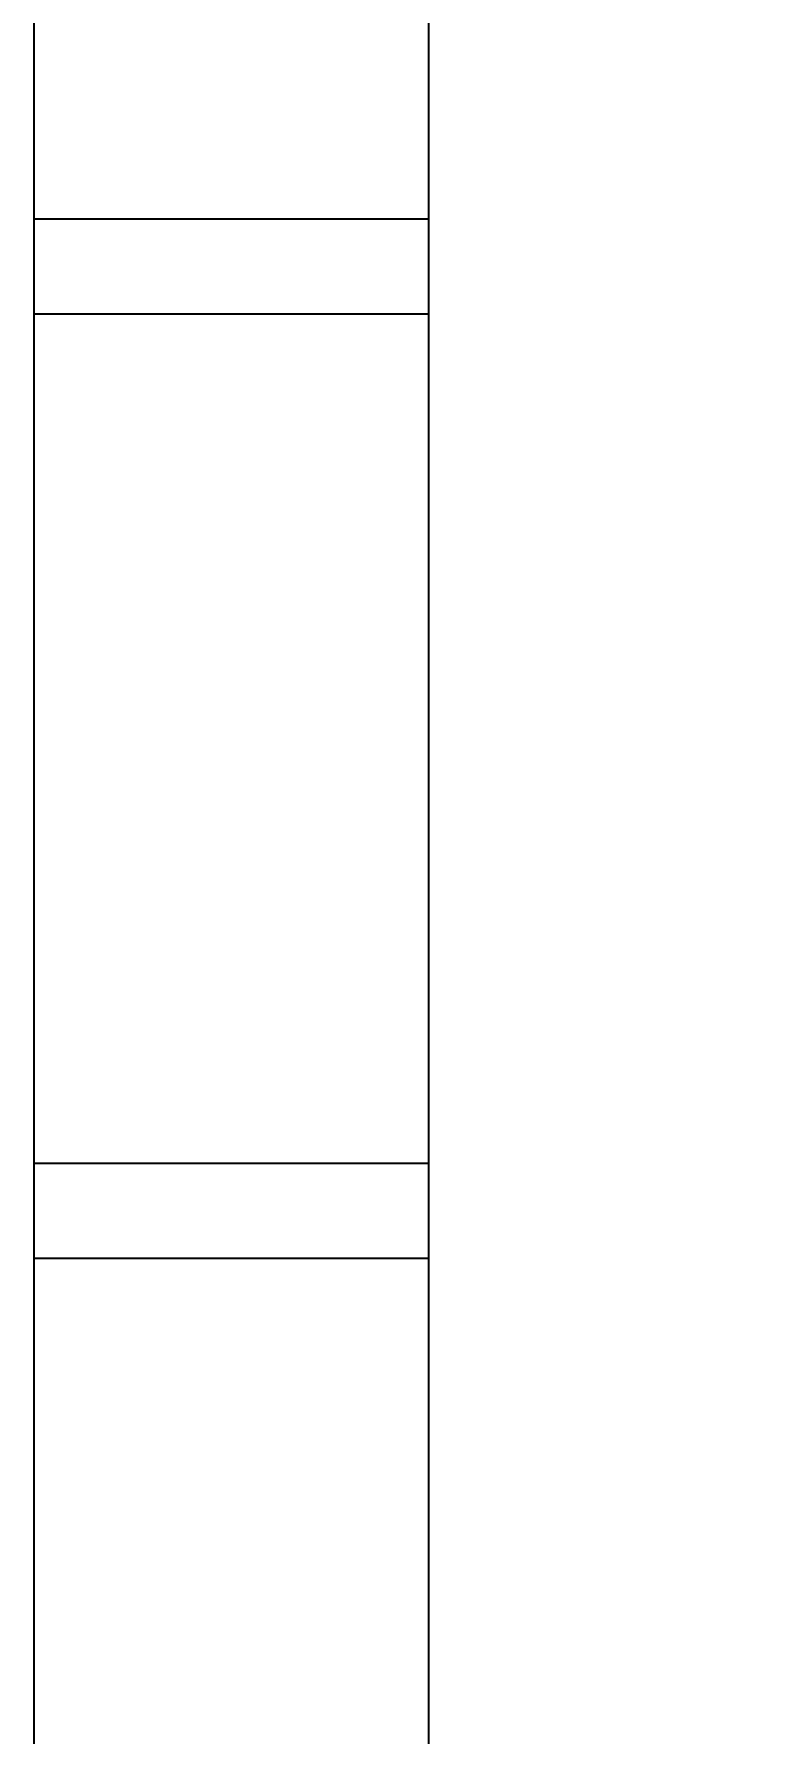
# Model space of a CAD drawing. Header units: millimetres. Extents: x -176651 to 424033, y -469666 to 486614.
# Drawn here: x 182847 to 183612, y 164293 to 166081 of the extents above; entities that cross this region are included whole.
import ezdxf

# ---------------------------------------------------------------- set-up
doc = ezdxf.new("R2010")
doc.units = ezdxf.units.MM
doc.linetypes.add('1625_East Villa$0$DASHED', pattern=[0.75, 0.5, -0.25])
for name, color, linetype in [('1625_East Villa$0$ad-Elevation 10', 8, 'Continuous'), ('1625_East Villa$0$ad-Furniture', 8, 'Continuous'), ('Site Levels$0$ad-Lvl-Plinth', 30, 'Continuous')]:
    doc.layers.add(name, color=color, linetype=linetype)
doc.layers.add('1625_East Villa$0$ad-Landscape', color=8, linetype='Continuous', lineweight=35)
doc.styles.add('Site Levels$0$Sections_The woods Site plan_Entrances$0$Standard', font='arial.ttf')

# ---------------------------------------------------------------- blocks, each defined once
blk = doc.blocks.new('1625_East Villa$0$bamboo')
at = {"layer": '1625_East Villa$0$ad-Landscape', "color": 62}
for points in [[(-1166, 756.5), (-1215.3, 904.1), (-1191.8, 735.2), (-1166, 756.5)], [(-1150.2, 755), (-1008.3, 828.6), (-1121.8, 720.5), (-1143.1, 746.4)], [(-1190.3, 750.9), (-1161.9, 716.5), (-1322.1, 700.2), (-1198.9, 743.8)], [(-1212, 689.6), (-1192.2, 648), (-1301.2, 587.1), (-1204.9, 680.9)], [(-999.2, 696.4), (-970.7, 661.9), (-1131, 645.7), (-1007.8, 689.3)], [(-1166.4, 669.3), (-1176.9, 559.2), (-1136.4, 650.5), (-1159.3, 660.7)], [(-1121.7, 544.2), (-1162.9, 523.5), (-1225.9, 631.2), (-1130.2, 536.9)], [(-1288.8, 429.3), (-1338.2, 576.9), (-1314.7, 408), (-1288.8, 429.3)], [(-1273.1, 427.7), (-1131.2, 501.3), (-1244.7, 393.3), (-1266, 419.1)], [(-1141, 498.1), (-1251.3, 506.4), (-1159.2, 467.8), (-1149.5, 490.8)], [(-1313.2, 423.7), (-1284.7, 389.2), (-1445, 373), (-1321.8, 416.6)], [(-1193.1, 438.6), (-1256.1, 443.4), (-1241.5, 426.4), (-1201.6, 431.4)], [(-1130.1, 433.9), (-1136.1, 355.2), (-1153.1, 443.6), (-1137.4, 442.4)], [(-1334.9, 362.3), (-1315.1, 320.7), (-1424, 259.8), (-1327.8, 353.7)], [(-1289.2, 342), (-1299.8, 231.9), (-1259.3, 323.3), (-1282.1, 333.4)], [(-1224.9, 351.7), (-1146.2, 344), (-1235, 328.8), (-1233.5, 344.6)], [(-1230.9, 288.8), (-1236.9, 225.9), (-1219.6, 240.1), (-1223.8, 280.1)], [(-1166, 102), (-1215.3, 249.6), (-1191.8, 80.7), (-1166, 102)], [(-1150.2, 100.5), (-1008.3, 174), (-1121.8, 66), (-1143.1, 91.9)], [(-1357.1, -48), (-1406.5, 99.6), (-1382.9, -69.3), (-1357.1, -48)], [(-1190.3, 96.4), (-1161.9, 61.9), (-1322.1, 45.7), (-1198.9, 89.3)], [(-1341.4, -49.5), (-1199.5, 24), (-1312.9, -84), (-1334.3, -58.1)], [(-1212, 35.1), (-1192.2, -6.5), (-1301.2, -67.4), (-1204.9, 26.4)], [(-1166.4, 14.8), (-1176.9, -95.3), (-1136.4, -4), (-1159.3, 6.1)], [(-1381.4, -53.6), (-1353, -88.1), (-1513.2, -104.3), (-1390.1, -60.7)], [(-1403.2, -114.9), (-1383.3, -156.5), (-1492.3, -217.4), (-1396.1, -123.6)], [(-1357.5, -135.2), (-1368, -245.3), (-1327.6, -154), (-1350.4, -143.9)], [(-1293.1, -125.6), (-1214.5, -133.2), (-1303.2, -148.4), (-1301.7, -132.7)], [(-1143.7, -283.2), (-1143, -123.3), (-1099.9, -274), (-1132.7, -280.9)], [(-1299.1, -188.5), (-1305.1, -251.4), (-1287.9, -237.2), (-1292, -197.1)], [(-1152.3, -296.4), (-1306, -271.7), (-1145.4, -329.2), (-1152.3, -296.4)], [(-1158.7, -320.6), (-1114.9, -311.4), (-1174.8, -460.8), (-1156.4, -331.5)], [(-1179.6, -607.1), (-1229, -459.4), (-1205.5, -628.4), (-1179.6, -607.1)], [(-1163.9, -608.6), (-1022, -535), (-1135.5, -643.1), (-1156.8, -617.2)], [(-1204, -612.6), (-1175.5, -647.1), (-1335.8, -663.4), (-1212.6, -619.7)], [(-1084.1, -757), (-1133.4, -609.4), (-1109.9, -778.4), (-1084.1, -757)], [(-1225.7, -674), (-1205.9, -715.6), (-1314.8, -776.5), (-1218.6, -682.6)], [(-1180, -694.3), (-1190.5, -804.4), (-1150.1, -713.1), (-1172.9, -702.9)], [(-1115.6, -684.7), (-1037, -692.3), (-1125.7, -707.5), (-1124.2, -691.8)], [(-1121.6, -747.6), (-1127.7, -810.5), (-1110.4, -796.3), (-1114.5, -756.2)], [(-1108.4, -762.6), (-1079.9, -797.1), (-1240.2, -813.4), (-1117, -769.7)], [(-1130.1, -824), (-1110.3, -865.6), (-1219.3, -926.5), (-1123, -832.6)]]:
    blk.add_lwpolyline(points, dxfattribs=at)
blk = doc.blocks.new('1625_East Villa$0$zw$DAD3')
at = {"transparency": 33554610}
h = blk.add_hatch(dxfattribs=at)
h.set_pattern_fill('DOTS', color=35, scale=20, angle=360)
h.set_pattern_definition([(360, (-800139.518, 271344.397), (15.875, 31.75), [0, -31.75])])
h.paths.add_polyline_path([(450, -2530), (2915, -2530), (2915, -450), (450, -450)])
at = {"layer": '1625_East Villa$0$ad-Elevation 10', "linetype": '1625_East Villa$0$DASHED'}
blk.add_lwpolyline([(0, -2980), (3365, -2980), (3365, 0), (0, 0)], close=True, dxfattribs=at)
at = {"layer": '1625_East Villa$0$ad-Elevation 10'}
blk.add_lwpolyline([(450, -2530), (2915, -2530), (2915, -450), (450, -450)], close=True, dxfattribs=at)
at = {"layer": '1625_East Villa$0$ad-Elevation 10', "linetype": '1625_East Villa$0$DASHED'}
for points in [[(0, -943.3), (3365, -943.3)], [(0, -1043.3), (3365, -1043.3)], [(0, -1936.7), (3365, -1936.7)], [(0, -2036.7), (3365, -2036.7)]]:
    blk.add_lwpolyline(points, dxfattribs=at)
at = {"layer": '1625_East Villa$0$ad-Landscape', "linetype": 'Continuous', "xscale": 0.473259546584505, "yscale": 0.473259546584505, "zscale": 0.473259546584505, "rotation": 359.9999999999999}
blk.add_blockref('1625_East Villa$0$bamboo', (1292.6, -1624.9), dxfattribs=at)
blk = doc.blocks.new('1625_East Villa$0$zw$D46D')
at = {"layer": '1625_East Villa$0$ad-Furniture'}
blk.add_blockref('1625_East Villa$0$zw$DAD3', (3610, 8185), dxfattribs=at)
blk = doc.blocks.new('1625_East Villa')
at = {"layer": '1625_East Villa$0$ad-Furniture'}
blk.add_blockref('1625_East Villa$0$zw$D46D', (0, 0), dxfattribs=at)
blk = doc.blocks.new("All Plot's Villa Plans")
at = {"ltscale": 5}
blk.add_blockref('1625_East Villa', (179236.6, 158644.9), dxfattribs=at)
blk = doc.blocks.new('Site Levels$0$zw$63CD')
at = {"layer": 'Site Levels$0$ad-Lvl-Plinth', "insert": (192588.1, 65634.4), "char_height": 1269.985, "width": 5416.267, "attachment_point": 5, "style": 'Site Levels$0$Sections_The woods Site plan_Entrances$0$Standard', "bg_fill": 19, "box_fill_scale": 1.5, "bg_fill_color": 257, "bg_fill_transparency": 0}
blk.add_mtext('\\pxt4;500.79', dxfattribs=at)
blk = doc.blocks.new('Site Levels')
at = {"layer": 'Site Levels$0$ad-Lvl-Plinth', "ltscale": 5}
blk.add_blockref('Site Levels$0$zw$63CD', (-5982.9, 99418.6), dxfattribs=at)

msp = doc.modelspace()

# ---------------------------------------------------------------- block references
at = {"ltscale": 5}
msp.add_blockref("All Plot's Villa Plans", (0, 0), dxfattribs=at)

# ---------------------------------------------------------------- next in the draw order: block references
msp.add_blockref('Site Levels', (0, 0), dxfattribs=at)

doc.saveas('drawing.dxf')
